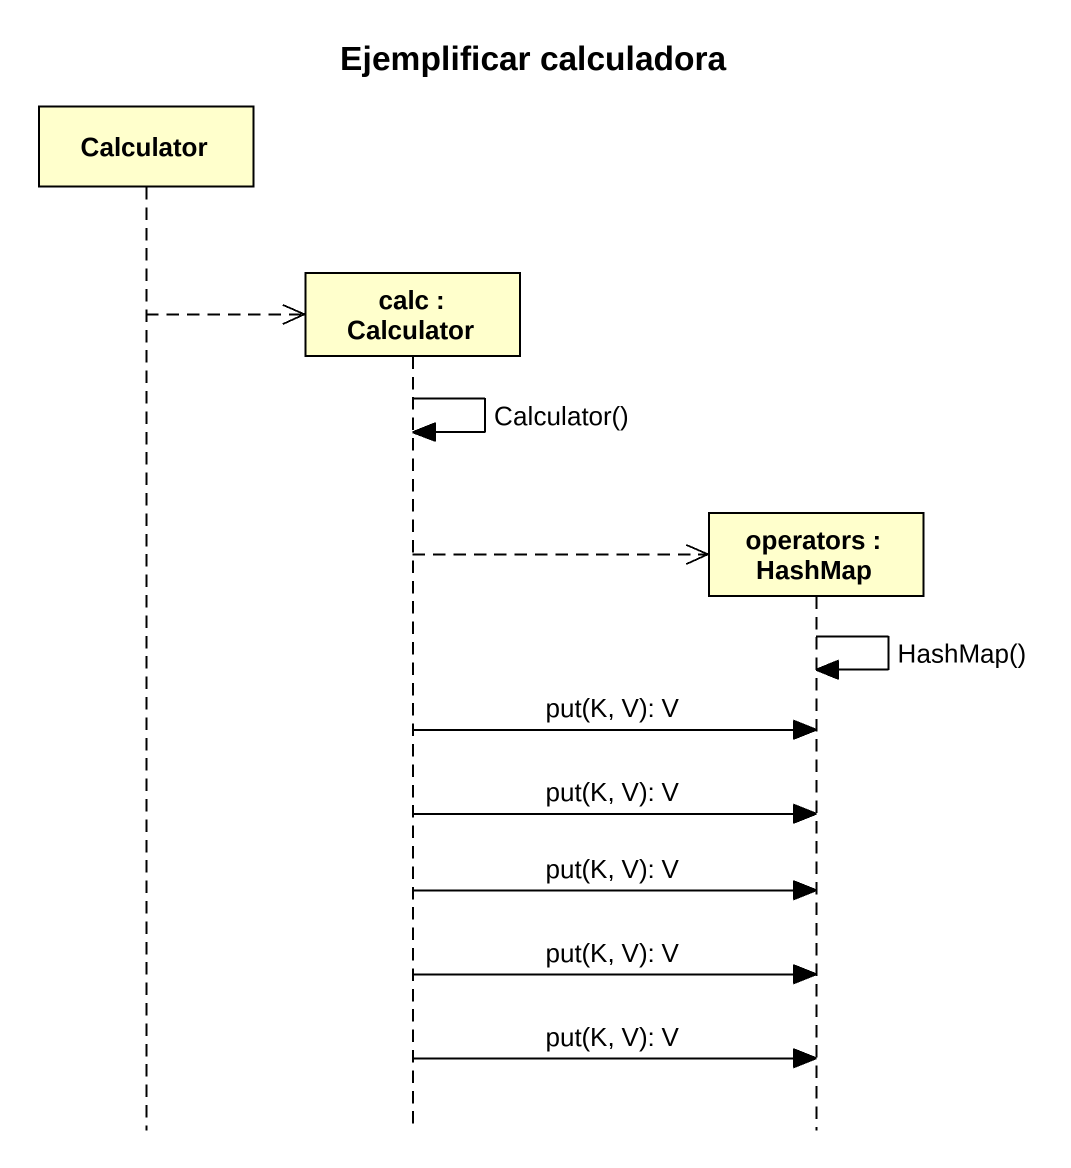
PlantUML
@startuml
title Ejemplificar calculadora
hide footbox
participant Calculator
participant "calc : Calculator" as calc
participant "operators : HashMap" as operators

Calculator -->> calc **
calc -> calc : Calculator()
calc -->> operators **
operators -> operators : HashMap()
calc -> operators : put(K, V): V
calc -> operators : put(K, V): V
calc -> operators : put(K, V): V
calc -> operators : put(K, V): V
calc -> operators : put(K, V): V
@enduml
